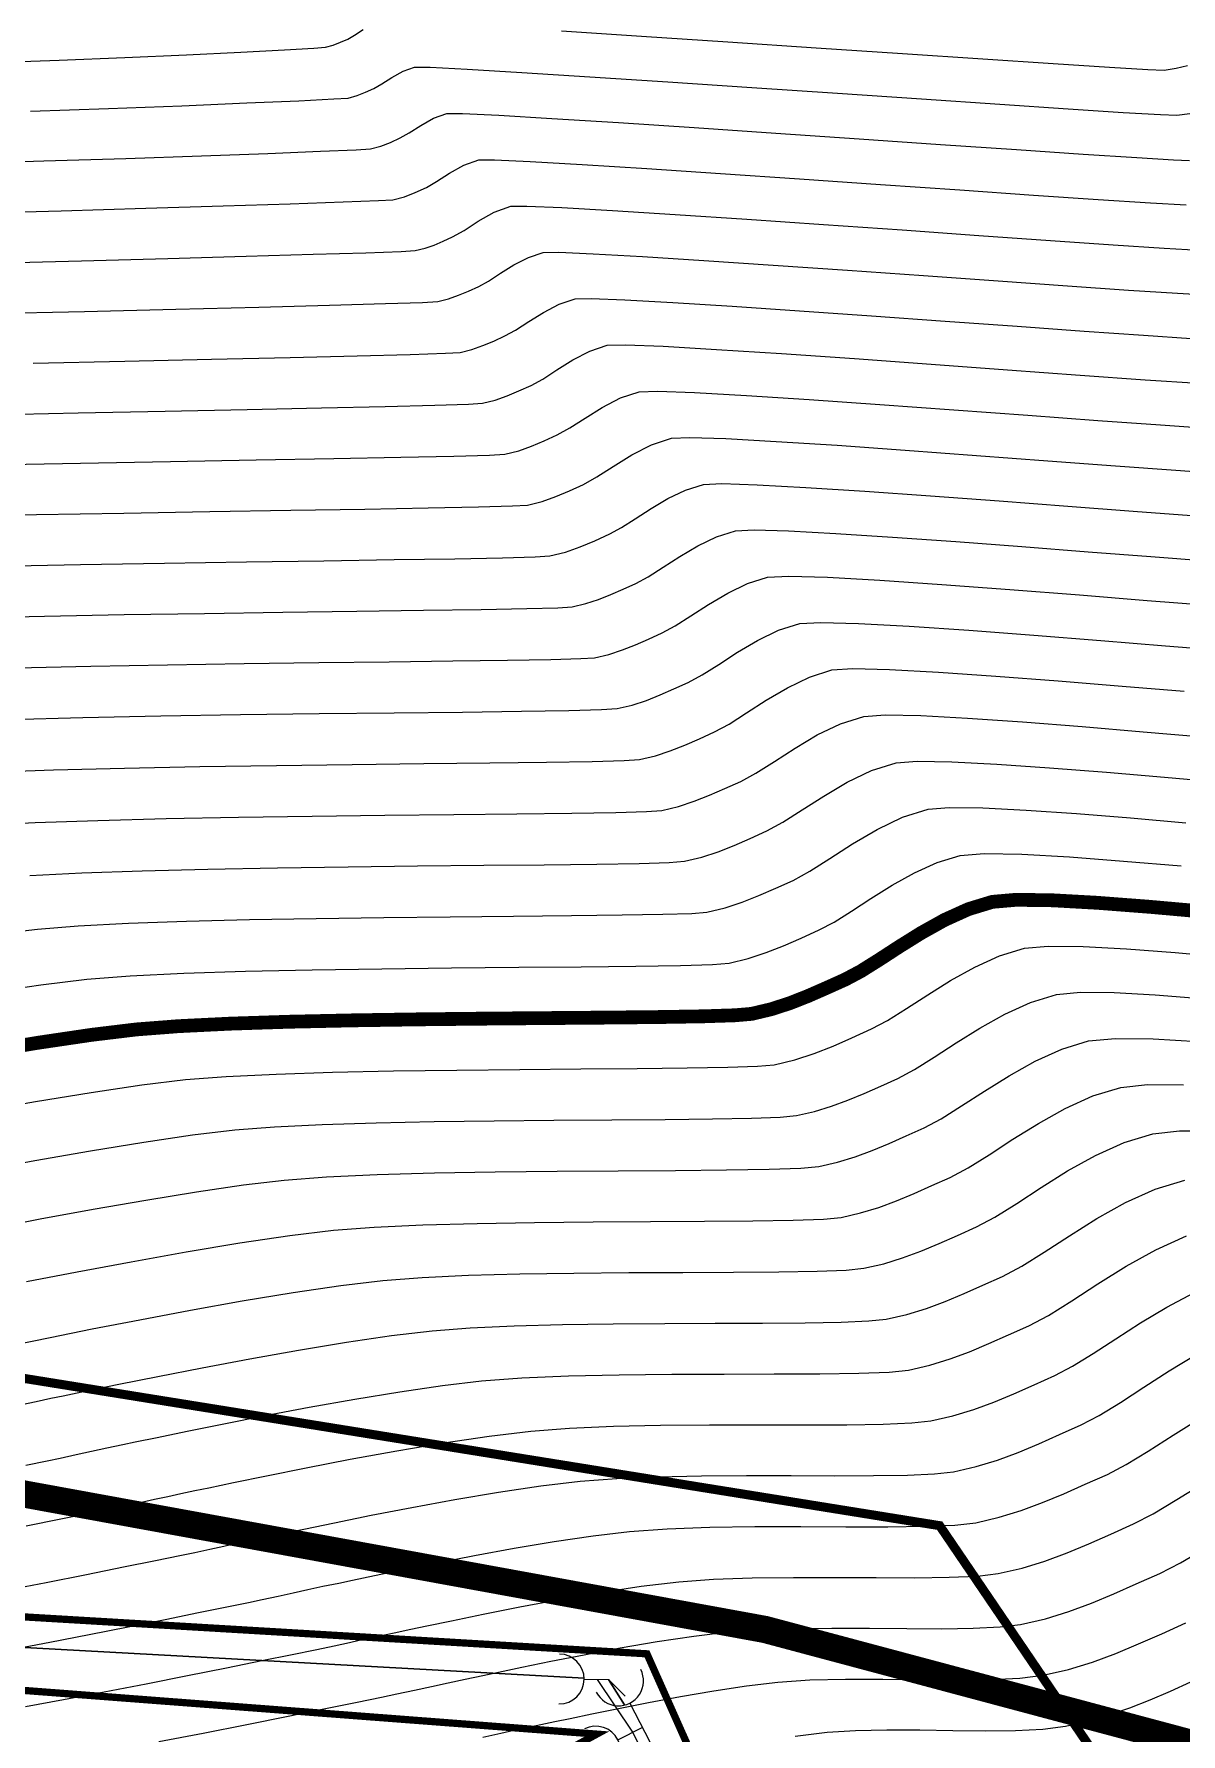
# Model space of a CAD drawing. Extents: x 360931 to 362237, y 7351473 to 7352200.
# Drawn here: x 361562.54 to 361594.16, y 7351742.04 to 7351788.91 of the extents above; entities that cross this region are included whole.
import ezdxf

# ---------------------------------------------------------------- set-up
doc = ezdxf.new("R2010")
doc.units = 0
for name, color, linetype in [('A_Curvas Intermediarias', 37, 'Continuous'), ('A_Curvas Mestras', 32, 'Continuous'), ('LISTAGEM_TEXTO', 7, 'Continuous'), ('PONTOS-Pontos - Água_U', 1, 'Continuous')]:
    doc.layers.add(name, color=color, linetype=linetype)
doc.layers.add('TUBO_PE_80_NTS194_PN_12_5', color=5, linetype='Continuous', lineweight=30)
picture_1 = doc.add_image_def('image1.tif', size_in_pixel=(23490, 20550))

# ---------------------------------------------------------------- blocks, each defined once
blk = doc.blocks.new('*U1019', base_point=(361544.508, 7351672.6662))
for p, q in [((361544.3817, 7351672.6065), (361544.6342, 7351672.7702)), ((361544.5898, 7351672.5621), (361544.508, 7351672.6883))]:
    blk.add_line(p, q)
for centre, start, end in [((361544.7496, 7351672.845), 122.96833, 302.96833), ((361544.2664, 7351672.5316), 302.96833, 122.96833), ((361544.6647, 7351672.4468), 32.96834, 212.96834)]:
    blk.add_arc(centre, 0.1375, start, end)
blk = doc.blocks.new('*U1056')
for p, q in [((-0.135, 0), (0, 0)), ((0, 0), (0.0919, -0.0919))]:
    blk.add_line(p, q)
blk.add_arc((-0.2725, -0.0002), 0.1375, 270.09062, 90.09062)

msp = doc.modelspace()

# ---------------------------------------------------------------- linework, layer by layer
at = {"color": 0, "const_width": 0.2}
for points in [[(361556.604, 7351794.872), (361557.809, 7351793.852), (361549.666, 7351782.966), (361539.023, 7351771.445), (361529.286, 7351767.979), (361519.1, 7351770.126), (361511.497, 7351763.389), (361510.073, 7351761.671), (361507.671, 7351761.026), (361501.36, 7351763.093), (361500.898, 7351762.188), (361521.024, 7351751.265), (361541.688, 7351746.488), (361579.439, 7351744.25), (361587.794, 7351725.479), (361608.852, 7351739.389), (361632.208, 7351752.383), (361650.459, 7351795.374), (361692.77, 7351833.923)], [(361515.043, 7351713.363), (361516.663, 7351714.283), (361523.865, 7351718.198), (361533.156, 7351724.22), (361565.571, 7351735.233), (361578.055, 7351742.036), (361541.616, 7351744.816), (361520.401, 7351749.34), (361500.537, 7351761.517), (361499.307, 7351758.019), (361491.741, 7351759.374), (361489.755, 7351760.162), (361489.502, 7351761.296), (361486.949, 7351762.178), (361485.561, 7351762.304), (361483.544, 7351760.855), (361478.971, 7351756.283), (361475.249, 7351751.49), (361471.178, 7351742.74)]]:
    msp.add_lwpolyline(points, dxfattribs=at)
at = {"layer": 'A_Curvas Intermediarias', "flags": 128}
for points, elevation in [([(361553.997, 7351788.935), (361554.614, 7351788.467), (361555.211, 7351788.155), (361555.747, 7351788.078), (361556.728, 7351788.041), (361558.06, 7351788.04), (361559.65, 7351788.068), (361561.407, 7351788.117), (361563.237, 7351788.183), (361565.048, 7351788.258), (361566.748, 7351788.335), (361568.243, 7351788.409), (361569.442, 7351788.473), (361570.252, 7351788.52), (361570.579, 7351788.545), (361570.791, 7351788.601), (361570.989, 7351788.679), (361571.191, 7351788.769), (361571.379, 7351788.877), (361571.613, 7351789.028)], 84), ([(361577.083, 7351788.996), (361579.291, 7351788.851), (361581.668, 7351788.693), (361584.102, 7351788.53), (361586.482, 7351788.37), (361588.698, 7351788.222), (361590.638, 7351788.094), (361592.192, 7351787.994), (361593.248, 7351787.932), (361593.696, 7351787.914), (361594.028, 7351787.961), (361594.341, 7351788.035)], 84), ([(361562.444, 7351786.777), (361564.594, 7351786.853), (361566.618, 7351786.931), (361568.403, 7351787.005), (361569.837, 7351787.069), (361570.806, 7351787.117), (361571.198, 7351787.142), (361571.445, 7351787.208), (361571.676, 7351787.299), (361571.913, 7351787.405), (361572.133, 7351787.531), (361572.407, 7351787.708), (361572.715, 7351787.881), (361573.034, 7351787.996), (361573.463, 7351787.991), (361574.483, 7351787.94), (361575.986, 7351787.85), (361577.867, 7351787.73), (361580.016, 7351787.588), (361582.328, 7351787.433), (361584.695, 7351787.273), (361587.009, 7351787.116), (361589.164, 7351786.971), (361591.053, 7351786.845), (361592.567, 7351786.747), (361593.601, 7351786.686), (361594.046, 7351786.669), (361594.405, 7351786.719)], 83), ([(361560.492, 7351785.336), (361562.809, 7351785.406), (361565.067, 7351785.479), (361567.162, 7351785.551), (361568.989, 7351785.617), (361570.443, 7351785.673), (361571.421, 7351785.715), (361571.816, 7351785.739), (361572.099, 7351785.815), (361572.364, 7351785.919), (361572.635, 7351786.04), (361572.887, 7351786.185), (361573.201, 7351786.387), (361573.553, 7351786.586), (361573.919, 7351786.718), (361574.35, 7351786.716), (361575.352, 7351786.667), (361576.82, 7351786.581), (361578.651, 7351786.464), (361580.741, 7351786.326), (361582.988, 7351786.174), (361585.288, 7351786.017), (361587.536, 7351785.863), (361589.631, 7351785.72), (361591.468, 7351785.596), (361592.943, 7351785.5), (361593.954, 7351785.44), (361594.397, 7351785.424)], 82), ([(361560.858, 7351783.964), (361563.288, 7351784.032), (361565.62, 7351784.101), (361567.757, 7351784.166), (361569.604, 7351784.226), (361571.063, 7351784.276), (361572.039, 7351784.314), (361572.434, 7351784.337), (361572.753, 7351784.422), (361573.052, 7351784.539), (361573.358, 7351784.676), (361573.641, 7351784.838), (361573.995, 7351785.067), (361574.392, 7351785.29), (361574.803, 7351785.439), (361575.237, 7351785.44), (361576.22, 7351785.395), (361577.653, 7351785.312), (361579.435, 7351785.198), (361581.466, 7351785.063), (361583.648, 7351784.915), (361585.881, 7351784.76), (361588.063, 7351784.609), (361590.097, 7351784.468), (361591.882, 7351784.347), (361593.319, 7351784.253), (361594.307, 7351784.194)], 81), ([(361561.283, 7351781.197), (361563.936, 7351781.261), (361566.451, 7351781.322), (361568.734, 7351781.38), (361570.691, 7351781.431), (361572.228, 7351781.475), (361573.253, 7351781.509), (361573.67, 7351781.531), (361573.967, 7351781.605), (361574.245, 7351781.703), (361574.519, 7351781.82), (361574.802, 7351781.947), (361575.072, 7351782.097), (361575.401, 7351782.31), (361575.773, 7351782.541), (361576.169, 7351782.746), (361576.573, 7351782.882), (361577.012, 7351782.889), (361577.958, 7351782.851), (361579.319, 7351782.774), (361581.003, 7351782.667), (361582.917, 7351782.538), (361584.969, 7351782.396), (361587.066, 7351782.248), (361589.118, 7351782.102), (361591.03, 7351781.966), (361592.712, 7351781.849), (361594.07, 7351781.759), (361595.013, 7351781.703)], 79), ([(361562.519, 7351779.83), (361565.047, 7351779.886), (361567.436, 7351779.94), (361569.6, 7351779.991), (361571.454, 7351780.036), (361572.911, 7351780.075), (361573.884, 7351780.106), (361574.288, 7351780.128), (361574.613, 7351780.209), (361574.916, 7351780.317), (361575.215, 7351780.443), (361575.524, 7351780.582), (361575.818, 7351780.746), (361576.178, 7351780.978), (361576.584, 7351781.231), (361577.017, 7351781.455), (361577.458, 7351781.603), (361577.899, 7351781.614), (361578.827, 7351781.578), (361580.152, 7351781.505), (361581.787, 7351781.401), (361583.642, 7351781.276), (361585.629, 7351781.136), (361587.659, 7351780.991), (361589.645, 7351780.848), (361591.497, 7351780.715), (361593.127, 7351780.6), (361594.446, 7351780.511)], 78), ([(361561.295, 7351778.412), (361563.756, 7351778.463), (361566.157, 7351778.512), (361568.421, 7351778.558), (361570.467, 7351778.602), (361572.217, 7351778.641), (361573.593, 7351778.675), (361574.516, 7351778.703), (361574.907, 7351778.726), (361575.258, 7351778.813), (361575.587, 7351778.93), (361575.911, 7351779.067), (361576.246, 7351779.218), (361576.565, 7351779.395), (361576.955, 7351779.647), (361577.395, 7351779.921), (361577.865, 7351780.164), (361578.343, 7351780.325), (361578.846, 7351780.337), (361579.887, 7351780.297), (361581.357, 7351780.213), (361583.15, 7351780.097), (361585.157, 7351779.958), (361587.271, 7351779.806), (361589.383, 7351779.652), (361591.386, 7351779.506), (361593.172, 7351779.377), (361594.633, 7351779.277)], 77), ([(361561.31, 7351777.025), (361563.826, 7351777.074), (361566.306, 7351777.12), (361568.662, 7351777.163), (361570.808, 7351777.203), (361572.655, 7351777.239), (361574.115, 7351777.271), (361575.101, 7351777.299), (361575.525, 7351777.323), (361575.904, 7351777.417), (361576.258, 7351777.543), (361576.607, 7351777.691), (361576.968, 7351777.853), (361577.312, 7351778.045), (361577.733, 7351778.316), (361578.207, 7351778.611), (361578.713, 7351778.873), (361579.228, 7351779.046), (361579.732, 7351779.062), (361580.751, 7351779.025), (361582.179, 7351778.945), (361583.915, 7351778.832), (361585.856, 7351778.697), (361587.897, 7351778.548), (361589.937, 7351778.397), (361591.872, 7351778.254), (361593.598, 7351778.128), (361595.014, 7351778.029)], 76), ([(361561.542, 7351774.234), (361563.826, 7351774.279), (361566.136, 7351774.318), (361568.397, 7351774.354), (361570.534, 7351774.386), (361572.474, 7351774.415), (361574.14, 7351774.442), (361575.46, 7351774.468), (361576.359, 7351774.493), (361576.761, 7351774.517), (361577.194, 7351774.625), (361577.6, 7351774.769), (361577.999, 7351774.938), (361578.412, 7351775.124), (361578.734, 7351775.298), (361579.118, 7351775.544), (361579.552, 7351775.823), (361580.019, 7351776.098), (361580.506, 7351776.332), (361580.997, 7351776.489), (361581.506, 7351776.511), (361582.479, 7351776.481), (361583.823, 7351776.409), (361585.446, 7351776.303), (361587.253, 7351776.174), (361589.15, 7351776.033), (361591.045, 7351775.888), (361592.844, 7351775.75), (361594.452, 7351775.629)], 74), ([(361560.714, 7351772.811), (361562.829, 7351772.858), (361565.027, 7351772.9), (361567.24, 7351772.935), (361569.399, 7351772.966), (361571.436, 7351772.994), (361573.282, 7351773.019), (361574.868, 7351773.043), (361576.125, 7351773.066), (361576.985, 7351773.089), (361577.379, 7351773.115), (361577.751, 7351773.203), (361578.101, 7351773.317), (361578.44, 7351773.451), (361578.781, 7351773.601), (361579.134, 7351773.759), (361579.476, 7351773.945), (361579.885, 7351774.206), (361580.346, 7351774.502), (361580.843, 7351774.795), (361581.36, 7351775.044), (361581.882, 7351775.21), (361582.392, 7351775.236), (361583.343, 7351775.21), (361584.645, 7351775.14), (361586.211, 7351775.038), (361587.951, 7351774.913), (361589.777, 7351774.775), (361591.599, 7351774.633), (361593.329, 7351774.498), (361594.879, 7351774.379)], 73), ([(361562.059, 7351771.436), (361564.104, 7351771.481), (361566.216, 7351771.519), (361568.334, 7351771.551), (361570.394, 7351771.578), (361572.332, 7351771.601), (361574.086, 7351771.622), (361575.593, 7351771.643), (361576.789, 7351771.663), (361577.612, 7351771.686), (361577.997, 7351771.712), (361578.391, 7351771.805), (361578.762, 7351771.926), (361579.121, 7351772.069), (361579.482, 7351772.227), (361579.857, 7351772.395), (361580.218, 7351772.591), (361580.652, 7351772.868), (361581.14, 7351773.182), (361581.666, 7351773.491), (361582.214, 7351773.755), (361582.767, 7351773.931), (361583.347, 7351773.961), (361584.414, 7351773.929), (361585.858, 7351773.848), (361587.57, 7351773.732), (361589.442, 7351773.592), (361591.364, 7351773.441), (361593.227, 7351773.293), (361594.921, 7351773.159)], 72), ([(361561.851, 7351770.009), (361563.887, 7351770.063), (361566.04, 7351770.107), (361568.237, 7351770.142), (361570.404, 7351770.171), (361572.466, 7351770.194), (361574.349, 7351770.215), (361575.98, 7351770.235), (361577.284, 7351770.257), (361578.187, 7351770.28), (361578.616, 7351770.309), (361579.031, 7351770.408), (361579.423, 7351770.535), (361579.802, 7351770.686), (361580.184, 7351770.853), (361580.579, 7351771.03), (361580.961, 7351771.238), (361581.418, 7351771.529), (361581.934, 7351771.861), (361582.489, 7351772.188), (361583.068, 7351772.467), (361583.652, 7351772.653), (361584.232, 7351772.686), (361585.271, 7351772.658), (361586.666, 7351772.581), (361588.312, 7351772.468), (361590.108, 7351772.332), (361591.951, 7351772.185), (361593.736, 7351772.04), (361595.363, 7351771.909)], 71), ([(361561.092, 7351767.091), (361562.576, 7351767.167), (361564.297, 7351767.228), (361566.187, 7351767.277), (361568.181, 7351767.316), (361570.211, 7351767.346), (361572.212, 7351767.37), (361574.115, 7351767.391), (361575.856, 7351767.409), (361577.366, 7351767.427), (361578.58, 7351767.448), (361579.431, 7351767.472), (361579.852, 7351767.504), (361580.312, 7351767.613), (361580.744, 7351767.754), (361581.164, 7351767.92), (361581.586, 7351768.105), (361582.023, 7351768.301), (361582.445, 7351768.531), (361582.951, 7351768.853), (361583.521, 7351769.22), (361584.136, 7351769.582), (361584.776, 7351769.89), (361585.422, 7351770.095), (361586.003, 7351770.136), (361586.987, 7351770.115), (361588.281, 7351770.047), (361589.796, 7351769.941), (361591.441, 7351769.813), (361593.124, 7351769.673), (361594.756, 7351769.534)], 69), ([(361562.423, 7351765.705), (361563.86, 7351765.778), (361565.519, 7351765.837), (361567.336, 7351765.884), (361569.25, 7351765.92), (361571.198, 7351765.948), (361573.115, 7351765.97), (361574.94, 7351765.989), (361576.609, 7351766.005), (361578.059, 7351766.023), (361579.228, 7351766.043), (361580.053, 7351766.068), (361580.47, 7351766.101), (361580.952, 7351766.215), (361581.405, 7351766.363), (361581.846, 7351766.537), (361582.287, 7351766.731), (361582.745, 7351766.936), (361583.188, 7351767.177), (361583.718, 7351767.515), (361584.315, 7351767.899), (361584.959, 7351768.279), (361585.63, 7351768.601), (361586.307, 7351768.817), (361586.889, 7351768.861), (361587.844, 7351768.844), (361589.089, 7351768.779), (361590.538, 7351768.678), (361592.107, 7351768.553), (361593.711, 7351768.417), (361595.266, 7351768.281)], 68), ([(361561.449, 7351764.088), (361562.632, 7351764.23), (361563.754, 7351764.319), (361565.143, 7351764.39), (361566.74, 7351764.447), (361568.485, 7351764.491), (361570.319, 7351764.524), (361572.183, 7351764.55), (361574.018, 7351764.57), (361575.763, 7351764.587), (361577.361, 7351764.602), (361578.752, 7351764.619), (361579.876, 7351764.639), (361580.675, 7351764.664), (361581.088, 7351764.698), (361581.592, 7351764.818), (361582.066, 7351764.972), (361582.527, 7351765.154), (361582.988, 7351765.357), (361583.467, 7351765.572), (361583.93, 7351765.823), (361584.484, 7351766.177), (361585.109, 7351766.579), (361585.782, 7351766.975), (361586.484, 7351767.313), (361587.191, 7351767.538), (361587.774, 7351767.586), (361588.702, 7351767.573), (361589.897, 7351767.512), (361591.28, 7351767.415), (361592.773, 7351767.293), (361594.298, 7351767.16)], 67), ([(361561.215, 7351762.469), (361562.725, 7351762.693), (361563.993, 7351762.847), (361565.188, 7351762.939), (361566.67, 7351763.012), (361568.368, 7351763.067), (361570.211, 7351763.109), (361572.129, 7351763.139), (361574.051, 7351763.161), (361575.906, 7351763.179), (361577.623, 7351763.194), (361579.133, 7351763.21), (361580.364, 7351763.231), (361581.245, 7351763.258), (361581.706, 7351763.295), (361582.232, 7351763.42), (361582.727, 7351763.582), (361583.208, 7351763.772), (361583.69, 7351763.983), (361584.189, 7351764.207), (361584.597, 7351764.424), (361585.077, 7351764.726), (361585.616, 7351765.076), (361586.199, 7351765.439), (361586.813, 7351765.781), (361587.443, 7351766.067), (361588.076, 7351766.259), (361588.736, 7351766.313), (361589.771, 7351766.294), (361591.085, 7351766.22), (361592.581, 7351766.106), (361594.163, 7351765.97)], 66), ([(361560.966, 7351759.194), (361562.578, 7351759.477), (361564.117, 7351759.729), (361565.517, 7351759.934), (361566.714, 7351760.079), (361567.842, 7351760.167), (361569.215, 7351760.234), (361570.772, 7351760.284), (361572.452, 7351760.32), (361574.194, 7351760.345), (361575.935, 7351760.362), (361577.615, 7351760.376), (361579.172, 7351760.388), (361580.544, 7351760.402), (361581.671, 7351760.422), (361582.491, 7351760.45), (361582.943, 7351760.49), (361583.512, 7351760.625), (361584.049, 7351760.8), (361584.57, 7351761.006), (361585.092, 7351761.235), (361585.633, 7351761.478), (361586.075, 7351761.714), (361586.596, 7351762.04), (361587.18, 7351762.419), (361587.812, 7351762.813), (361588.477, 7351763.184), (361589.16, 7351763.493), (361589.846, 7351763.702), (361590.504, 7351763.764), (361591.47, 7351763.754), (361592.664, 7351763.688), (361594.006, 7351763.583), (361595.416, 7351763.454)], 64), ([(361561.028, 7351757.567), (361562.566, 7351757.85), (361564.1, 7351758.118), (361565.569, 7351758.358), (361566.914, 7351758.555), (361568.075, 7351758.695), (361569.168, 7351758.78), (361570.486, 7351758.845), (361571.973, 7351758.892), (361573.572, 7351758.925), (361575.225, 7351758.948), (361576.876, 7351758.963), (361578.468, 7351758.974), (361579.945, 7351758.985), (361581.25, 7351758.998), (361582.325, 7351759.017), (361583.114, 7351759.046), (361583.561, 7351759.087), (361584.057, 7351759.201), (361584.527, 7351759.345), (361584.981, 7351759.513), (361585.43, 7351759.7), (361585.885, 7351759.902), (361586.355, 7351760.114), (361586.815, 7351760.358), (361587.355, 7351760.697), (361587.961, 7351761.091), (361588.618, 7351761.501), (361589.309, 7351761.885), (361590.018, 7351762.206), (361590.731, 7351762.424), (361591.388, 7351762.489), (361592.319, 7351762.483), (361593.453, 7351762.422), (361594.718, 7351762.321)], 63), ([(361561.311, 7351755.97), (361562.712, 7351756.238), (361564.167, 7351756.505), (361565.622, 7351756.76), (361567.022, 7351756.988), (361568.311, 7351757.176), (361569.436, 7351757.311), (361570.601, 7351757.4), (361572.005, 7351757.465), (361573.579, 7351757.51), (361575.256, 7351757.539), (361576.968, 7351757.557), (361578.647, 7351757.569), (361580.226, 7351757.578), (361581.636, 7351757.59), (361582.81, 7351757.608), (361583.681, 7351757.639), (361584.179, 7351757.684), (361584.693, 7351757.803), (361585.181, 7351757.952), (361585.652, 7351758.126), (361586.118, 7351758.32), (361586.59, 7351758.53), (361587.078, 7351758.749), (361587.554, 7351759.003), (361588.114, 7351759.354), (361588.743, 7351759.763), (361589.424, 7351760.188), (361590.141, 7351760.587), (361590.877, 7351760.92), (361591.616, 7351761.145), (361592.361, 7351761.218), (361593.394, 7351761.204), (361594.629, 7351761.127)], 62), ([(361562.332, 7351754.51), (361563.726, 7351754.781), (361565.216, 7351755.061), (361566.735, 7351755.332), (361568.215, 7351755.578), (361569.591, 7351755.782), (361570.796, 7351755.927), (361571.922, 7351756.014), (361573.263, 7351756.075), (361574.757, 7351756.117), (361576.342, 7351756.143), (361577.956, 7351756.159), (361579.538, 7351756.168), (361581.026, 7351756.175), (361582.358, 7351756.186), (361583.472, 7351756.204), (361584.305, 7351756.234), (361584.797, 7351756.282), (361585.33, 7351756.404), (361585.835, 7351756.559), (361586.323, 7351756.739), (361586.806, 7351756.94), (361587.294, 7351757.157), (361587.8, 7351757.384), (361588.293, 7351757.647), (361588.874, 7351758.011), (361589.525, 7351758.435), (361590.23, 7351758.875), (361590.973, 7351759.288), (361591.735, 7351759.633), (361592.5, 7351759.866), (361593.242, 7351759.943), (361594.232, 7351759.935)], 61), ([(361562.203, 7351751.123), (361562.595, 7351751.21), (361563.006, 7351751.295), (361563.347, 7351751.365), (361563.987, 7351751.498), (361564.876, 7351751.681), (361565.958, 7351751.899), (361567.18, 7351752.138), (361568.489, 7351752.385), (361569.831, 7351752.624), (361571.152, 7351752.842), (361572.399, 7351753.025), (361573.518, 7351753.159), (361574.562, 7351753.24), (361575.776, 7351753.296), (361577.108, 7351753.331), (361578.509, 7351753.352), (361579.929, 7351753.361), (361581.318, 7351753.366), (361582.625, 7351753.37), (361583.8, 7351753.378), (361584.793, 7351753.395), (361585.555, 7351753.426), (361586.034, 7351753.476), (361586.603, 7351753.607), (361587.143, 7351753.772), (361587.665, 7351753.965), (361588.181, 7351754.18), (361588.703, 7351754.412), (361589.244, 7351754.655), (361589.771, 7351754.936), (361590.392, 7351755.326), (361591.089, 7351755.778), (361591.843, 7351756.249), (361592.636, 7351756.691), (361593.452, 7351757.059), (361594.27, 7351757.309)], 59), ([(361562.31, 7351749.453), (361562.898, 7351749.573), (361563.259, 7351749.648), (361563.702, 7351749.743), (361564.124, 7351749.837), (361564.546, 7351749.93), (361564.991, 7351750.021), (361565.327, 7351750.091), (361565.934, 7351750.218), (361566.765, 7351750.39), (361567.772, 7351750.594), (361568.909, 7351750.817), (361570.127, 7351751.047), (361571.381, 7351751.27), (361572.622, 7351751.475), (361573.803, 7351751.647), (361574.879, 7351751.775), (361575.99, 7351751.859), (361577.274, 7351751.914), (361578.671, 7351751.945), (361580.121, 7351751.959), (361581.567, 7351751.964), (361582.948, 7351751.966), (361584.206, 7351751.971), (361585.282, 7351751.986), (361586.117, 7351752.018), (361586.652, 7351752.073), (361587.24, 7351752.209), (361587.797, 7351752.379), (361588.336, 7351752.578), (361588.869, 7351752.801), (361589.408, 7351753.04), (361589.966, 7351753.291), (361590.51, 7351753.581), (361591.152, 7351753.983), (361591.871, 7351754.45), (361592.649, 7351754.936), (361593.468, 7351755.392), (361594.31, 7351755.773)], 58), ([(361562.319, 7351747.778), (361563.278, 7351747.971), (361564.099, 7351748.138), (361564.729, 7351748.267), (361565.116, 7351748.347), (361565.5, 7351748.429), (361565.865, 7351748.51), (361566.225, 7351748.59), (361566.591, 7351748.669), (361566.975, 7351748.748), (361567.361, 7351748.828), (361568.038, 7351748.97), (361568.95, 7351749.159), (361570.042, 7351749.379), (361571.258, 7351749.614), (361572.542, 7351749.849), (361573.837, 7351750.067), (361575.088, 7351750.253), (361576.239, 7351750.391), (361577.303, 7351750.472), (361578.513, 7351750.523), (361579.816, 7351750.551), (361581.163, 7351750.562), (361582.502, 7351750.564), (361583.78, 7351750.563), (361584.948, 7351750.567), (361585.953, 7351750.581), (361586.744, 7351750.614), (361587.27, 7351750.671), (361587.876, 7351750.81), (361588.451, 7351750.986), (361589.007, 7351751.191), (361589.556, 7351751.421), (361590.113, 7351751.668), (361590.688, 7351751.926), (361591.174, 7351752.181), (361591.737, 7351752.528), (361592.366, 7351752.936), (361593.047, 7351753.373), (361593.768, 7351753.805), (361594.516, 7351754.201)], 57), ([(361561.721, 7351745.993), (361562.871, 7351746.218), (361563.986, 7351746.439), (361565.01, 7351746.645), (361565.887, 7351746.823), (361566.56, 7351746.961), (361566.973, 7351747.046), (361567.383, 7351747.133), (361567.774, 7351747.22), (361568.158, 7351747.306), (361568.549, 7351747.391), (361568.96, 7351747.475), (361569.341, 7351747.554), (361569.979, 7351747.688), (361570.827, 7351747.865), (361571.836, 7351748.068), (361572.957, 7351748.286), (361574.143, 7351748.502), (361575.344, 7351748.704), (361576.512, 7351748.877), (361577.6, 7351749.007), (361578.605, 7351749.084), (361579.733, 7351749.13), (361580.942, 7351749.154), (361582.185, 7351749.163), (361583.419, 7351749.162), (361584.599, 7351749.159), (361585.681, 7351749.162), (361586.619, 7351749.176), (361587.37, 7351749.209), (361587.888, 7351749.268), (361588.513, 7351749.412), (361589.105, 7351749.593), (361589.678, 7351749.804), (361590.244, 7351750.041), (361590.817, 7351750.295), (361591.41, 7351750.562), (361591.911, 7351750.824), (361592.491, 7351751.182), (361593.139, 7351751.603), (361593.841, 7351752.052), (361594.584, 7351752.498)], 56), ([(361562.308, 7351742.798), (361563.356, 7351742.99), (361564.478, 7351743.202), (361565.631, 7351743.426), (361566.769, 7351743.65), (361567.849, 7351743.866), (361568.825, 7351744.064), (361569.653, 7351744.232), (361570.289, 7351744.363), (361570.688, 7351744.445), (361571.151, 7351744.543), (361571.591, 7351744.641), (361572.024, 7351744.738), (361572.465, 7351744.833), (361572.928, 7351744.928), (361573.367, 7351745.018), (361574.048, 7351745.162), (361574.921, 7351745.342), (361575.932, 7351745.543), (361577.03, 7351745.749), (361578.162, 7351745.944), (361579.277, 7351746.113), (361580.321, 7351746.239), (361581.275, 7351746.309), (361582.342, 7351746.345), (361583.476, 7351746.358), (361584.631, 7351746.356), (361585.762, 7351746.35), (361586.822, 7351746.348), (361587.767, 7351746.36), (361588.549, 7351746.395), (361589.124, 7351746.462), (361589.786, 7351746.615), (361590.413, 7351746.806), (361591.02, 7351747.031), (361591.62, 7351747.281), (361592.226, 7351747.55), (361592.854, 7351747.833), (361593.399, 7351748.113), (361594.05, 7351748.5), (361594.78, 7351748.955)], 54), ([(361565.984, 7351741.831), (361567.201, 7351742.067), (361568.404, 7351742.305), (361569.545, 7351742.533), (361570.577, 7351742.741), (361571.452, 7351742.92), (361572.124, 7351743.057), (361572.546, 7351743.144), (361573.034, 7351743.248), (361573.5, 7351743.351), (361573.958, 7351743.453), (361574.423, 7351743.555), (361574.913, 7351743.655), (361575.346, 7351743.744), (361575.986, 7351743.878), (361576.786, 7351744.043), (361577.705, 7351744.226), (361578.698, 7351744.412), (361579.721, 7351744.588), (361580.73, 7351744.741), (361581.682, 7351744.855), (361582.55, 7351744.918), (361583.514, 7351744.949), (361584.536, 7351744.957), (361585.578, 7351744.953), (361586.6, 7351744.944), (361587.566, 7351744.942), (361588.437, 7351744.954), (361589.175, 7351744.99), (361589.742, 7351745.06), (361590.423, 7351745.216), (361591.068, 7351745.413), (361591.691, 7351745.644), (361592.307, 7351745.901), (361592.931, 7351746.178), (361593.577, 7351746.468), (361594.146, 7351746.758), (361594.838, 7351747.161)], 53), ([(361574.918, 7351741.953), (361575.408, 7351742.062), (361575.891, 7351742.169), (361576.381, 7351742.276), (361576.897, 7351742.381), (361577.326, 7351742.469), (361577.923, 7351742.594), (361578.652, 7351742.745), (361579.478, 7351742.909), (361580.366, 7351743.075), (361581.28, 7351743.232), (361582.184, 7351743.368), (361583.043, 7351743.472), (361583.93, 7351743.532), (361584.911, 7351743.555), (361585.944, 7351743.555), (361586.985, 7351743.544), (361587.991, 7351743.536), (361588.917, 7351743.543), (361589.722, 7351743.579), (361590.361, 7351743.657), (361591.059, 7351743.818), (361591.722, 7351744.02), (361592.362, 7351744.257), (361592.995, 7351744.521), (361593.636, 7351744.805), (361594.299, 7351745.103)], 52), ([(361583.524, 7351741.98), (361584.404, 7351742.088), (361585.193, 7351742.14), (361586.056, 7351742.158), (361586.962, 7351742.153), (361587.876, 7351742.14), (361588.768, 7351742.13), (361589.604, 7351742.137), (361590.352, 7351742.174), (361590.979, 7351742.254), (361591.596, 7351742.393), (361592.185, 7351742.564), (361592.753, 7351742.762), (361593.311, 7351742.983), (361593.869, 7351743.223), (361594.436, 7351743.476)], 51)]:
    msp.add_lwpolyline(points, dxfattribs=dict(at, elevation=elevation))
at = {"layer": 'A_Curvas Mestras', "flags": 128}
for points, elevation in [([(361561.341, 7351782.59), (361563.85, 7351782.656), (361566.229, 7351782.719), (361568.388, 7351782.779), (361570.239, 7351782.833), (361571.692, 7351782.878), (361572.66, 7351782.912), (361573.052, 7351782.934), (361573.322, 7351783.001), (361573.574, 7351783.09), (361573.823, 7351783.196), (361574.08, 7351783.311), (361574.395, 7351783.492), (361574.789, 7351783.746), (361575.23, 7351783.995), (361575.688, 7351784.161), (361576.125, 7351784.165), (361577.089, 7351784.123), (361578.486, 7351784.043), (361580.219, 7351783.933), (361582.191, 7351783.801), (361584.308, 7351783.655), (361586.473, 7351783.504), (361588.591, 7351783.355), (361590.564, 7351783.217), (361592.297, 7351783.098), (361593.695, 7351783.006), (361594.66, 7351782.949)], 80), ([(361560.24, 7351775.609), (361562.612, 7351775.656), (361565.02, 7351775.7), (361567.384, 7351775.74), (361569.624, 7351775.777), (361571.659, 7351775.811), (361573.409, 7351775.842), (361574.793, 7351775.87), (361575.731, 7351775.896), (361576.143, 7351775.92), (361576.549, 7351776.021), (361576.929, 7351776.156), (361577.303, 7351776.315), (361577.69, 7351776.488), (361578.059, 7351776.694), (361578.51, 7351776.985), (361579.018, 7351777.301), (361579.56, 7351777.582), (361580.113, 7351777.767), (361580.619, 7351777.787), (361581.615, 7351777.753), (361583.001, 7351777.677), (361584.681, 7351777.568), (361586.554, 7351777.435), (361588.524, 7351777.29), (361590.491, 7351777.143), (361592.358, 7351777.002), (361594.025, 7351776.878), (361595.395, 7351776.782)], 75), ([(361561.291, 7351768.555), (361563.074, 7351768.619), (361565.037, 7351768.67), (361567.111, 7351768.711), (361569.225, 7351768.744), (361571.308, 7351768.771), (361573.291, 7351768.793), (361575.103, 7351768.812), (361576.673, 7351768.831), (361577.932, 7351768.852), (361578.809, 7351768.876), (361579.234, 7351768.906), (361579.671, 7351769.01), (361580.083, 7351769.145), (361580.483, 7351769.303), (361580.885, 7351769.479), (361581.301, 7351769.666), (361581.703, 7351769.884), (361582.185, 7351770.191), (361582.727, 7351770.54), (361583.313, 7351770.885), (361583.922, 7351771.178), (361584.537, 7351771.374), (361585.118, 7351771.411), (361586.129, 7351771.387), (361587.473, 7351771.314), (361589.054, 7351771.205), (361590.775, 7351771.072), (361592.538, 7351770.929), (361594.246, 7351770.787)], 70), ([(361562.041, 7351752.779), (361562.987, 7351752.972), (361564.144, 7351753.205), (361565.453, 7351753.46), (361566.852, 7351753.723), (361568.282, 7351753.978), (361569.683, 7351754.21), (361570.995, 7351754.403), (361572.157, 7351754.543), (361573.242, 7351754.627), (361574.52, 7351754.686), (361575.933, 7351754.724), (361577.426, 7351754.748), (361578.943, 7351754.76), (361580.429, 7351754.767), (361581.826, 7351754.772), (361583.079, 7351754.782), (361584.133, 7351754.799), (361584.93, 7351754.83), (361585.415, 7351754.879), (361585.967, 7351755.006), (361586.489, 7351755.165), (361586.994, 7351755.352), (361587.493, 7351755.56), (361587.999, 7351755.785), (361588.522, 7351756.02), (361589.032, 7351756.292), (361589.633, 7351756.669), (361590.307, 7351757.107), (361591.037, 7351757.562), (361591.805, 7351757.989), (361592.593, 7351758.346), (361593.385, 7351758.588), (361594.124, 7351758.669), (361595.07, 7351758.666)], 60), ([(361561.914, 7351744.373), (361562.973, 7351744.573), (361564.06, 7351744.784), (361565.134, 7351744.996), (361566.152, 7351745.2), (361567.073, 7351745.386), (361567.855, 7351745.545), (361568.455, 7351745.668), (361568.831, 7351745.746), (361569.267, 7351745.838), (361569.683, 7351745.93), (361570.091, 7351746.022), (361570.507, 7351746.112), (361570.944, 7351746.201), (361571.323, 7351746.28), (361571.929, 7351746.407), (361572.719, 7351746.571), (361573.652, 7351746.76), (361574.685, 7351746.96), (361575.774, 7351747.159), (361576.879, 7351747.344), (361577.955, 7351747.503), (361578.961, 7351747.623), (361580, 7351747.699), (361581.169, 7351747.741), (361582.415, 7351747.758), (361583.684, 7351747.76), (361584.923, 7351747.755), (361586.078, 7351747.754), (361587.096, 7351747.766), (361587.923, 7351747.8), (361588.506, 7351747.865), (361589.15, 7351748.013), (361589.759, 7351748.2), (361590.349, 7351748.418), (361590.932, 7351748.661), (361591.522, 7351748.923), (361592.132, 7351749.197), (361592.652, 7351749.468), (361593.262, 7351749.839), (361593.944, 7351750.275), (361594.68, 7351750.741)], 55)]:
    msp.add_lwpolyline(points, dxfattribs=dict(at, elevation=elevation))
at = {"layer": 'A_Curvas Mestras', "color": 31, "true_color": 0xfecc66, "const_width": 0.38, "elevation": 65, "flags": 128}
msp.add_lwpolyline([(361561.058, 7351760.835), (361562.666, 7351761.099), (361564.121, 7351761.314), (361565.354, 7351761.463), (361566.515, 7351761.553), (361567.943, 7351761.623), (361569.571, 7351761.676), (361571.332, 7351761.714), (361573.162, 7351761.742), (361574.993, 7351761.762), (361576.761, 7351761.777), (361578.398, 7351761.791), (361579.839, 7351761.806), (361581.018, 7351761.826), (361581.868, 7351761.854), (361582.325, 7351761.893), (361582.872, 7351762.023), (361583.388, 7351762.191), (361583.889, 7351762.389), (361584.391, 7351762.609), (361584.911, 7351762.843), (361585.336, 7351763.069), (361585.837, 7351763.383), (361586.398, 7351763.748), (361587.005, 7351764.126), (361587.645, 7351764.483), (361588.302, 7351764.78), (361588.961, 7351764.981), (361589.62, 7351765.038), (361590.621, 7351765.024), (361591.874, 7351764.954), (361593.293, 7351764.845), (361594.79, 7351764.712)], dxfattribs=at)
at = {"layer": 'LISTAGEM_TEXTO', "color": 3, "const_width": 0.75, "elevation": 82}
msp.add_lwpolyline([(361829.1, 7351718.527), (361715.748, 7351825.073), (361671.383, 7351785.878), (361640.158, 7351744.645), (361608.029, 7351738.154), (361582.697, 7351744.921), (361529.543, 7351754.638), (361523.7, 7351756.873)], dxfattribs=at)
at = {"layer": 'LISTAGEM_TEXTO', "color": 1, "const_width": 0.25}
msp.add_lwpolyline([(361497.606, 7351757.563), (361499.953, 7351757.699), (361502.155, 7351762.687), (361508.758, 7351760.449), (361587.509, 7351747.783), (361598.302, 7351731.89), (361607.226, 7351712.676), (361607.517, 7351706.641), (361612.363, 7351699.685), (361626.72, 7351685.556), (361635.21, 7351683.055), (361627.826, 7351675.837), (361628.057, 7351674.84), (361628.057, 7351672.814), (361630.576, 7351671.183), (361645.006, 7351653.806), (361645.336, 7351647.693), (361637.323, 7351647.869), (361625.309, 7351667.255), (361603.454, 7351662.847), (361583.763, 7351650.328), (361571.22, 7351645.425), (361575.038, 7351633.182), (361566.424, 7351629.913)], dxfattribs=at)
at = {"layer": 'LISTAGEM_TEXTO'}
msp.add_lwpolyline([(361597.745, 7351704.268), (361579.054, 7351742.092), (361578.075, 7351743.546)], dxfattribs=at)
at = {"layer": 'TUBO_PE_80_NTS194_PN_12_5', "linetype": 'Continuous'}
for points in [[(361542.324, 7351745.517), (361577.706, 7351743.58)], [(361578.822, 7351742.839), (361578.382, 7351743.543)]]:
    msp.add_lwpolyline(points, dxfattribs=at)

# ---------------------------------------------------------------- block references
at = {"layer": 'PONTOS-Pontos - Água_U', "xscale": 5, "yscale": 5, "zscale": 5}
for name, p, rotation in [('*U1056', (361578.382, 7351743.543), 359.433237039818), ('*U1019', (361579.2, 7351742.234), 264.0931475734672)]:
    msp.add_blockref(name, p, dxfattribs=dict(at, rotation=rotation))

# ---------------------------------------------------------------- pictures from other files: only their frames are drawn
at = {"lineweight": 30}
image = msp.add_image(picture_1, insert=(361177.259, 7351517.423, -3.228), size_in_units=(579.285, 506.782), dxfattribs=dict(at, fade=58))
image.dxf.flags = 15

doc.saveas('drawing.dxf')
